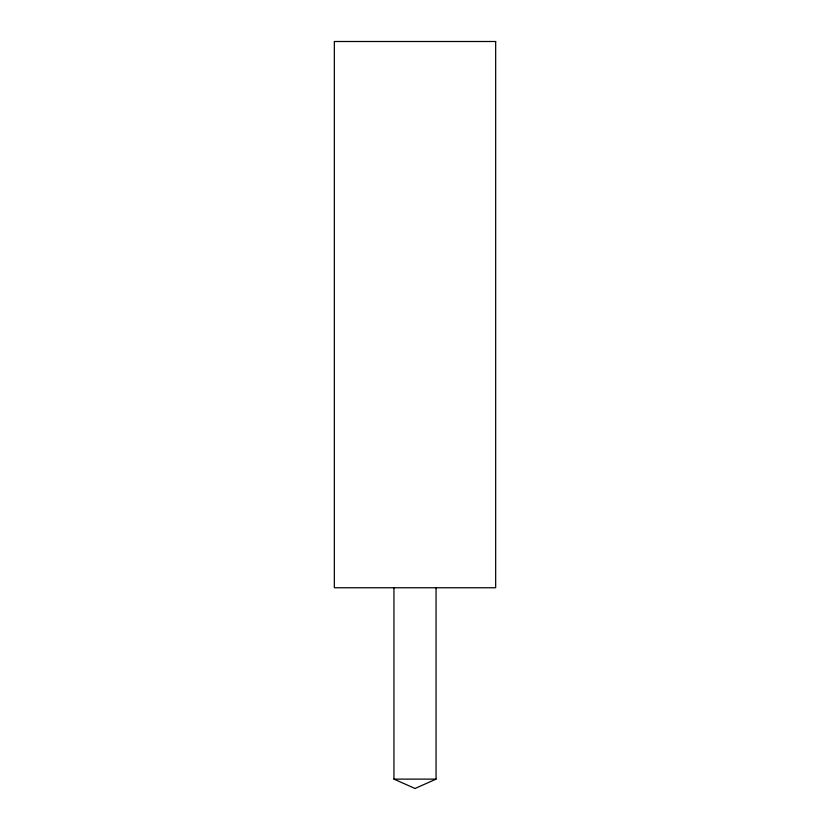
<?xml version="1.0" encoding="UTF-8"?>
<svg xmlns="http://www.w3.org/2000/svg" width="830" height="830" viewBox="0 0 830 830"><rect width="100%" height="100%" fill="white"/><g stroke="black" fill="none" stroke-linecap="round" stroke-linejoin="round"><path stroke-width="1.25" d="M436.051 587.754L436.051 779.121L415.031 788.5L393.949 779.121L393.949 587.754M393.949 779.121L436.051 779.121M495.666 41.5L334.334 41.5L334.334 587.754L495.666 587.754L495.666 41.5"/></g></svg>
